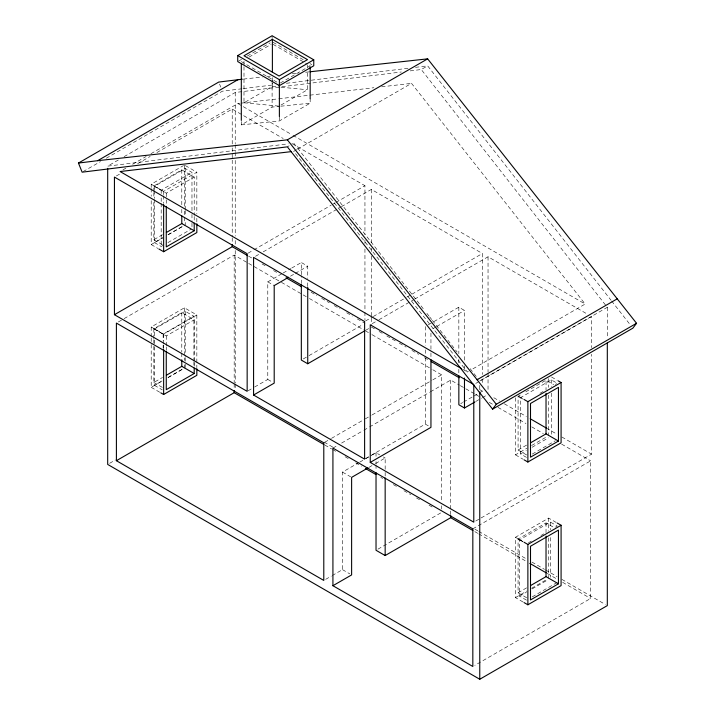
<?xml version="1.0" encoding="UTF-8"?>
<svg xmlns="http://www.w3.org/2000/svg" width="715" height="715" viewBox="0 0 715 715"><rect width="100%" height="100%" fill="white"/><g stroke="black" fill="none" stroke-linecap="round" stroke-linejoin="round"><path stroke-width="0.54" stroke-dasharray="3.58 2.68" d="M254.656 387.003L267.785 379.424L267.785 281.88L282.157 273.577M301.328 283.578L301.328 275.811M301.328 274.703L301.328 262.512L307.736 266.221L307.736 278.412M238.685 61.025L241.545 59.372M247.274 56.065L270.19 42.829M249.008 57.129L271.137 44.357M83.101 171.618L100.511 161.563M106.32 158.212L222.41 91.189L242.269 88.74M118.315 159.999L107.688 166.13L288.19 143.849M124.115 156.648L235.235 92.494L401.338 71.992M122.98 169.857L125.876 168.186M132.633 164.28L146.155 156.478M150.981 153.698L237.863 103.532L240.079 103.273M116.366 175.962L121.192 173.182M137.611 163.699L150.159 156.46M156.916 152.554L232.223 109.082L283.194 138.504M243.994 66.692L243.994 102.781L272.388 86.39L280.066 87.123M280.343 82.994L310.167 65.78L308.263 64.681M241.312 121.541L241.312 124.875L272.102 107.098L279.717 106.312M280.995 105.042L307.495 89.741L307.495 71.902M151.205 187.509L151.205 184.211L183.469 165.585M153.832 191.495L153.832 186.007L181.789 169.875L194.212 177.052L194.212 215.412M154.44 189.582L154.44 186.266L185.221 168.49L191.978 172.395L191.978 213.24M241.312 124.875L279.377 120.96L310.167 103.183L310.167 98.786M154.44 186.266L161.188 190.163L191.978 172.395M151.205 184.211L163.637 191.388L196.84 172.217L196.84 213.901M153.832 186.007L166.264 193.184L194.212 177.052M287.358 146.843L289.182 145.788M410.195 70.892L421.269 69.525L427.642 65.852L610.905 300.094M296.627 149.676L293.731 151.348L467.369 372.032L470.264 370.361M297.592 149.122L411.509 83.351L585.156 304.036L471.23 369.807M153.832 202.452L153.832 239.722L162.511 234.708M154.44 199.521L154.44 242.582L163.1 237.577M167.909 234.797L185.221 224.805L185.221 220.39M151.205 200.674L151.205 244.557L162.591 237.979M168.284 234.69L183.469 225.931M154.44 242.582L161.188 246.478L163.109 245.361M167.927 242.591L191.012 229.256M118.333 321.965L123.159 319.176M124.124 318.622L234.18 255.076L247.685 262.879M248.123 253.146L252.949 250.366M253.914 249.803L331.152 205.214M332.118 204.66L335.013 202.989M335.979 202.425L364.945 185.703L364.945 234.538M255.505 256.292L259.366 254.066M263.227 251.841L340.465 207.243M341.43 206.689L371.353 189.412L482.393 253.512L482.393 374.49M151.205 336.845L151.205 326.978L184.416 307.799L196.84 314.975L196.84 367.635M153.832 338.633L153.832 328.775L181.789 312.634L194.212 319.811L194.212 361.459M154.44 335.657L154.44 329.034L185.221 311.257L193.944 316.289L193.944 360.449M154.44 329.034L163.154 334.066L193.944 316.289M151.205 326.978L163.637 334.146L196.84 314.975M153.832 328.775L166.264 335.943L194.212 319.811M283.113 273.023L290.782 268.599M291.738 268.045L301.328 262.512M290.487 276.178L294.321 273.961M295.277 273.407L307.736 266.221M153.832 346.31L153.832 382.48L162.511 377.475M154.44 346.695L154.44 385.34L163.1 380.335M167.909 377.565L183.299 368.672M151.205 344.532L151.205 387.316L162.591 380.738M168.284 377.457L183.469 368.69M109.618 463.311L115.419 459.968M365.58 320.955L372.336 317.058M373.302 316.504L406.12 297.547M407.085 296.993L410.946 294.759M411.911 294.205L482.393 253.512M248.096 390.783L253.727 387.539M303.249 358.948L308.076 356.159M309.032 355.605L363.014 324.44M372.184 323.663L377.976 320.32M378.941 319.757L413.699 299.692M414.664 299.138L488.041 256.774L586.774 313.778M365.571 330.366L369.432 328.14M428.178 324.896L432.968 322.125M433.925 321.58L458.842 307.191L464.482 310.453L464.482 361.441M432.861 328.712L435.739 327.05M436.695 326.496L464.482 310.453M324.753 442.254L330.544 438.912M331.51 438.349L364.337 419.401M365.302 418.847L371.094 415.495M372.059 414.941L431.914 380.38M432.879 379.826L441.566 374.812L441.566 501.331M332.922 448.091L337.757 445.302M341.618 443.068L362.854 430.805M363.819 430.251L368.645 427.463M369.61 426.909L429.465 392.347M430.43 391.793L450.709 380.085L459.388 385.099M479.765 380.952L607.312 307.316L421.269 69.525M475.716 383.437L591.564 316.548L591.564 347.624M365.571 458.583L425.3 424.102L429.063 426.274M460.719 403.644L462.605 402.563M463.552 402.018L472.973 396.575M473.911 396.03L482.393 391.141L482.393 388.915M332.198 575.575L342.485 569.641L342.485 472.097L358.778 462.685M359.734 462.14L364.525 459.37M365.481 458.816L371.228 455.5M372.193 454.946L376.027 452.729L379.683 454.838M475.788 401.464L481.445 398.201M482.384 397.656L487.094 394.939M368.869 467.413L374.624 464.098M375.581 463.543L385.162 458.011L385.162 471.31M526.678 454.981L518.08 450.012L518.08 396.307L521.932 394.081M525.784 391.856L546.028 380.166L553.678 384.581M526.517 457.394L520.538 453.945L520.538 397.638L551.328 379.862L557.307 383.312L555.385 384.429M539.986 393.313L543.838 391.087M518.08 450.012L526.749 445.007M515.444 397.799L515.444 454.847L526.83 448.269M531.576 445.534L547.708 436.221M520.538 453.945L526.312 450.611M532.085 447.277L548.441 437.83M532.291 454.061L555.385 440.735M325.656 579.356L331.268 576.111M377.949 549.165L441.566 512.432M475.716 521.056L591.564 454.168L591.564 354.282M472.829 528.859L590.608 460.862L590.608 598.482L474.76 665.37M523.094 602.021L515.444 597.606L515.444 537.269L548.655 518.089L557.262 523.058M526.678 597.74L518.08 592.771L518.08 539.065L546.028 522.924L553.678 527.339M526.517 600.162L519.582 596.149L519.582 539.843L550.362 522.066L557.307 526.07L555.385 527.187M528.448 542.739L531.325 541.076M540.951 535.517L543.838 533.855M518.08 592.771L526.749 587.766M515.444 597.606L526.83 591.037M531.576 588.293L547.708 578.98M519.582 596.149L526.312 592.261M532.085 588.928L547.484 580.044M532.291 596.828L557.307 582.385M243.377 88.597L273.166 84.924M286.402 83.289L408.882 68.166M415.504 67.353L427.642 65.852M241.187 103.148L277.679 98.902M278.787 98.777L373.909 87.722M381.649 86.819L411.509 83.351M243.466 79.088L262.325 77.014M266.767 76.523L271.2 76.04M292.283 73.725L298.942 72.993M305.6 72.26L308.925 71.893M280.807 106.204L310.167 103.183M281.165 87.23L307.495 89.741M243.994 102.781L279.1 106.133M273.05 42.274L303.339 59.765M309.97 63.59L311.865 64.681M273.058 44.348L307.316 64.127M241.312 61.579L279.377 83.557M237.863 103.532L292.042 134.804M293.007 135.367L585.156 304.036M291.845 143.509L364.945 185.703M185.373 165.594L196.84 172.217M551.524 376.984L557.262 380.3M518.312 396.164L523.094 398.925M520.538 397.638L523.103 399.113M518.08 396.307L522.853 399.059M462.534 369.244L467.369 372.032M248.57 256.14L252.413 258.365M262.039 263.915L265.882 266.132M273.577 270.574L278.385 273.353M311.088 292.229L316.852 295.563M321.661 298.343L329.356 302.785M334.164 305.555L339.938 308.889M346.668 312.777L352.441 316.11M357.25 318.881L364.945 323.323M371.353 327.032L375.223 329.257M379.084 331.492L382.945 333.717M386.806 335.952L395.493 340.966M399.354 343.2L406.12 347.097M411.911 350.439L418.668 354.345M424.46 357.688L429.286 360.476M479.497 389.461L482.393 391.141M493.788 397.719L499.544 401.035M504.334 403.805L526.383 416.532M546.51 428.16L557.057 434.246M561.847 437.008L591.564 454.168M248.65 263.433L280.486 281.808M281.451 282.362L308.46 297.958M309.425 298.512L364.4 330.259M365.365 330.813L371.156 334.155M372.122 334.718L431.923 369.244M432.888 369.798L441.566 374.812M460.353 385.653L474.832 394.01M475.797 394.573L479.649 396.798M489.301 402.366L493.162 404.601M497.989 407.38L525.963 423.539M531.754 426.882L543.328 433.567M561.668 444.149L590.608 460.862M267.785 281.88L274.203 285.58M153.832 239.722L162.439 244.691M151.205 244.557L157.899 248.418M515.444 454.847L523.094 459.262M267.785 379.424L272.37 382.069M383.338 456.957L385.162 458.011M515.444 537.269L523.094 541.684M519.582 539.843L523.049 541.845M518.08 539.065L522.853 541.827M324.145 442.129L332.841 447.152M474.912 529.172L477.808 530.843M478.773 531.406L526.133 558.746M531.933 562.088L544.499 569.346M545.465 569.9L557.057 576.594M561.892 579.391L605.382 604.497M324.851 445.052L331.608 448.949M332.573 449.503L336.434 451.728M345.113 456.742L348.974 458.967M355.721 462.864L361.513 466.207M380.8 477.343L382.731 478.46M393.339 484.582L397.2 486.817M403.948 490.713L410.705 494.61M416.488 497.953L420.349 500.178M429.027 505.192L433.853 507.981M474.832 531.638L477.727 533.31M478.693 533.864L525.963 561.159M547.19 573.412L556.842 578.98M562.634 582.323L590.608 598.482M342.485 472.097L350.707 476.842M153.832 382.48L162.439 387.45M154.44 385.34L162.278 389.872M151.205 387.316L159.811 392.285M342.485 569.641L349.796 573.859M611.593 300.97L630.809 325.531M293.731 143.17L424.165 309.881M426.909 313.393L428.964 316.021M429.652 316.897L431.717 319.534M432.396 320.409L457.117 351.995M470.157 368.672L478.398 379.2M219.55 84.093L220.774 87.132M607.312 307.316L607.312 338.481M551.328 379.862L551.328 386.484M551.328 393.107L551.328 435.06M550.362 522.066L550.362 529.797M550.362 537.528L550.362 577.273M548.655 378.619L548.655 387.396M548.655 395.082L548.655 435.676M548.655 518.089L548.655 531.254M548.655 537.841L548.655 578.435M546.028 381.265L546.028 390.033M546.028 522.924L546.028 532.791M488.041 256.774L488.041 372.202M488.041 373.31L488.041 392.178M482.393 378.932L482.393 383.365M479.765 385.403L479.765 389.854M464.482 365.874L464.482 371.416M458.842 307.191L458.842 353.746M458.842 359.288L458.842 363.721M458.842 369.262L458.842 374.803M450.709 380.085L450.709 509.938M450.709 511.046L450.709 515.488M441.566 505.773L441.566 509.098M430.948 333.136L430.948 351.986M430.948 353.094L430.948 358.635M425.3 326.558L425.3 345.399M425.3 349.832L425.3 356.481M425.3 357.589L425.3 424.102M385.162 472.418L385.162 476.851M376.027 452.729L376.027 457.162M376.027 461.595L376.027 463.812M376.027 464.92L376.027 470.47M371.353 189.412L371.353 242.68M371.353 248.23L371.353 251.564M371.353 255.997L371.353 317.04M371.353 318.148L371.353 325.924M364.945 240.088L364.945 243.422M364.945 248.972L364.945 311.123M364.945 312.232L364.945 319.998M307.736 282.845L307.736 287.278M307.495 65.208L307.495 67.442M279.377 116.563L279.377 120.96M272.388 77.64L272.388 82.019M272.388 83.11L272.388 86.39M272.102 35.75L272.102 38.744M272.102 80.446L272.102 107.098M243.994 61.231L243.994 65.601M235.235 92.494L235.235 143.697M235.235 144.805L235.235 151.491M235.235 152.599L235.235 155.941M235.235 160.392L235.235 236.075M235.235 240.535L235.235 244.986M235.235 250.545L235.235 382.999M235.235 384.116L235.235 389.684M234.18 255.076L234.18 382.713M234.18 383.821L234.18 389.371M232.223 109.082L232.223 146.816M232.223 147.925L232.223 159.025M232.223 160.133L232.223 236.71M232.223 237.818L232.223 244.485M196.84 218.29L196.84 222.678M194.212 216.511L194.212 221.99M194.212 362.559L194.212 366.938M193.944 361.558L193.944 365.973M191.978 214.348L191.978 222.079M191.978 223.178L191.978 228.702M185.221 168.49L185.221 209.343M185.221 210.451L185.221 215.966M185.221 311.257L185.221 356.526M185.221 357.625L185.221 363.149M185.221 364.248L185.221 367.564M184.416 165.04L184.416 206.733M184.416 211.122L184.416 223.187M184.416 307.799L184.416 360.458M184.416 364.847L184.416 368.145M181.789 169.875L181.789 204.946M181.789 209.334L181.789 214.813M181.789 312.634L181.789 352.093M181.789 353.192L181.789 358.671M166.264 193.184L166.264 198.663M166.264 199.762L166.264 205.241M166.264 335.943L166.264 345.81M166.264 346.909L166.264 350.198M163.637 191.388L163.637 194.677M163.637 195.776L163.637 203.453M163.637 334.146L163.637 344.022M163.637 345.122L163.637 348.411M163.154 334.066L163.154 340.689M163.154 345.104L163.154 348.419M161.188 190.163L161.188 193.479M161.188 197.894L161.188 202.309M161.188 203.418L161.188 246.478M154.44 190.682L154.44 198.413M154.44 340.072L154.44 345.595M153.832 192.585L153.832 198.064M153.832 339.732L153.832 345.211M151.205 188.599L151.205 196.285M151.205 337.945L151.205 343.432"/><path stroke-width="1.07" d="M301.328 284.686L301.328 360.056L307.736 363.756L364.614 330.929M242.358 79.204L218.727 82.064L78.453 163.056L82.136 172.181L287.358 146.843L492.59 409.15L496.273 404.279L636.547 323.287L427.642 58.853L310.033 71.768M636.547 323.287L632.864 328.167L492.59 409.15M237.729 55.6L272.102 35.75L313.76 59.801L313.76 65.78L279.377 85.621L237.729 61.579L237.729 55.6L279.377 79.642L313.76 59.801M272.388 39.37L243.994 55.761L279.1 76.031L307.495 59.631L272.388 39.37L272.388 72.17M78.453 163.056L97.642 160.687L237.916 79.696M97.642 160.687L287.358 139.836L427.642 58.853M166.363 232.482L181.789 223.581L194.212 230.757L194.212 223.089M194.212 230.757L166.264 246.898L166.264 206.34M158.855 248.972L163.637 251.725L196.84 232.554L196.84 223.777M114.436 314.698L247.158 391.328L247.158 253.709L114.436 177.079L114.436 314.698L232.223 246.702L247.605 255.586M288.574 277.286L274.203 285.58L274.203 383.124L253.575 395.029L253.575 257.409L364.614 321.518L364.614 459.137L253.575 395.029M166.363 375.25L181.789 366.339L194.212 373.516L194.212 368.037M194.212 373.516L166.264 389.657L166.264 351.288M160.768 392.83L163.637 394.492L196.84 375.312L196.84 368.734M116.402 460.701L323.788 580.428L323.788 442.808L116.402 323.082L116.402 460.701L234.18 392.696L323.886 444.489M287.358 139.836L477.084 379.754L617.358 298.763M370.254 462.399L473.786 522.165L473.786 384.545L370.254 324.78L370.254 462.399L430.948 427.356L430.948 359.743M458.842 375.911L458.842 404.735L464.482 407.997L474.849 402.009M367.912 467.968L351.619 477.37L351.619 574.914L332.922 585.71L332.922 448.091L472.829 528.859L472.829 666.478L332.922 585.71M524.05 399.471L527.876 401.678L561.087 382.507L561.087 442.844L527.876 462.024L524.05 459.817M530.61 442.782L546.028 433.871L558.451 441.048L558.451 387.342L530.503 403.475L530.503 457.189L558.451 441.048M376.027 472.687L376.027 550.273L385.162 555.546L450.709 517.705L472.901 530.521M524.05 542.238L527.876 544.446L561.087 525.266L561.087 585.612L527.876 604.783L524.05 602.575M530.61 585.54L546.028 576.639L558.451 583.806L558.451 530.101L530.503 546.242L530.503 599.948L558.451 583.806M107.688 168.356L107.688 464.428L479.765 679.25L607.312 605.614L607.312 342.932M291.514 151.607L120.084 171.529L461.568 368.681M558.218 380.854L561.087 382.507M286.08 277.795L301.471 286.679M431.217 361.593L459.218 377.761M530.217 418.749L546.51 428.16M557.262 523.058L561.087 525.266M365.365 468.441L375.974 474.563M529.824 563.384L546.224 572.858M477.084 379.754L496.273 404.279M546.028 393.322L546.028 433.871M546.028 536.08L546.028 576.639M527.876 401.678L527.876 462.024M527.876 544.446L527.876 604.783M479.765 392.079L479.765 679.25M464.482 378.065L464.482 407.997M450.709 515.488L450.709 517.705M385.162 477.96L385.162 555.546M310.167 66.879L310.167 98.786M307.736 287.278L307.736 363.756M279.377 79.642L279.377 116.563M241.312 63.796L241.312 120.433M234.18 390.479L234.18 392.696M232.223 244.485L232.223 246.702M181.789 215.912L181.789 223.581M181.789 359.77L181.789 366.339M163.637 204.553L163.637 251.725M163.637 349.51L163.637 394.492"/></g></svg>
